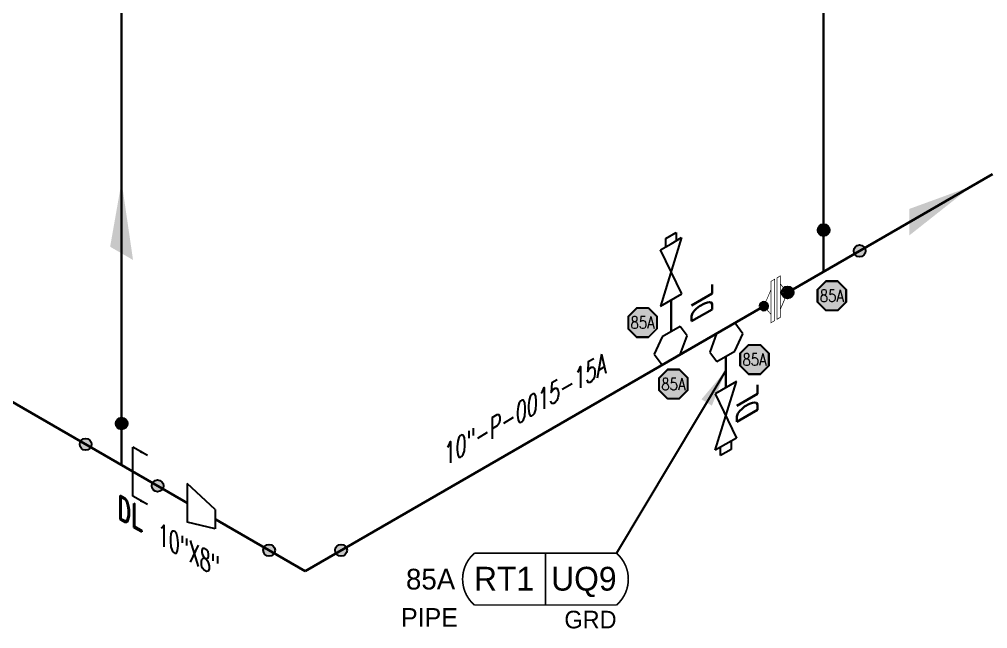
# Model space of a CAD drawing. Header units: inches. Extents: x 0.1 to 17.4, y 0.1 to 11.4.
# Drawn here: x 8.552 to 13.233, y 2.806 to 5.75 of the extents above; entities that cross this region are included whole.
import ezdxf
from ezdxf.enums import TextEntityAlignment as Align

# ---------------------------------------------------------------- set-up
doc = ezdxf.new("R2010")
doc.units = ezdxf.units.IN
doc.header["$MEASUREMENT"] = 0
for name, color, linetype in [('COMP', 1, 'Continuous'), ('DL', 20, 'Continuous'), ('FITTINGS', 4, 'Continuous'), ('FLOW', 1, 'Continuous'), ('PART_PCML', 7, 'Continuous'), ('PART_SelectedCML_RT', 132, 'Continuous'), ('TEXT', 7, 'Continuous'), ('WELD POINTS', 41, 'Continuous'), ('Welds', 7, 'Continuous')]:
    doc.layers.add(name, color=color, linetype=linetype)
doc.layers.add('PIPE', color=7, linetype='Continuous', lineweight=30)
doc.styles.add('CMLPAS', font='')
doc.styles.add('ISO30', font='simplex.shx', dxfattribs={"width": 0.85, "oblique": 30, "height": 0.075})
doc.styles.add('ISO330', font='romand.shx', dxfattribs={"width": 0.85, "height": 0.05})
doc.styles.add('PART_Standard', font='romans', dxfattribs={"width": 0.8, "height": 0.09})
doc.styles.add('Richmond', font='arial.ttf')
doc.styles.add('SIMPLEX', font='ROMANS')
doc.styles.get("Standard").update_dxf_attribs({"font": 'arial.ttf'})
doc.styles.get('CMLPAS').set_extended_font_data('Cordia New')
doc.dimstyles.new('Richmond', dxfattribs={"dimtxt": 0.18, "dimasz": 0.18, "dimexe": 0.18, "dimexo": 0.0625, "dimgap": 0.09, "dimtad": 0, "dimtih": 1, "dimtoh": 1, "dimdec": 4, "dimzin": 0, "dimdsep": 46, "dimtxsty": 'Richmond', "dimcen": 0.09, "dimadec": 0, "dimazin": 0, "dimtfac": 1, "dimtdec": 4, "dimtofl": 0, "dimtmove": 0, "dimatfit": 3, "dimfxl": 1, "dimtolj": 1, "dimtzin": 0, "dimarcsym": 0})
doc.dimstyles.get("Standard").update_dxf_attribs({"dimtxt": 0.18, "dimasz": 0.18, "dimexe": 0.18, "dimexo": 0.0625, "dimgap": 0.09, "dimtad": 0, "dimtih": 1, "dimtoh": 1, "dimdec": 4, "dimzin": 0, "dimdsep": 46, "dimtxsty": 'Standard', "dimcen": 0.09, "dimadec": 0, "dimazin": 0, "dimtfac": 1, "dimtdec": 4, "dimtofl": 0, "dimtmove": 0, "dimatfit": 3, "dimfxl": 1, "dimtolj": 1, "dimtzin": 0, "dimarcsym": 0})

# ---------------------------------------------------------------- blocks, each defined once
blk = doc.blocks.new('2_WELD_SINGLE_00')
at = {"linetype": 'ByBlock', "lineweight": -2}
h = blk.add_hatch(color=0, dxfattribs=at)
edge = h.paths.add_edge_path()
edge.add_arc((0, 0), 0.0286, 0, 360)
at = {"color": 0, "linetype": 'ByBlock', "lineweight": -2}
blk.add_circle((0, 0), 0.0286, dxfattribs=at)
blk = doc.blocks.new('*U74')
at = {"layer": 'WELD POINTS'}
blk.add_blockref('2_WELD_SINGLE_00', (0, 0.2009), dxfattribs=at)
for p, rotation in [((-0.174, 0.1004), 329.9999999999993), ((0.174, -0.1004), 60.000000000001)]:
    blk.add_blockref('2_WELD_SINGLE_00', p, dxfattribs=dict(at, rotation=rotation))
blk = doc.blocks.new('*U80')
at = {"layer": 'WELD POINTS'}
blk.add_blockref('2_WELD_SINGLE_00', (0, 0.2009), dxfattribs=at)
for p, rotation in [((0.174, 0.1004), 119.9999999999998), ((-0.174, -0.1004), 30.00000000000016)]:
    blk.add_blockref('2_WELD_SINGLE_00', p, dxfattribs=dict(at, rotation=rotation))
blk = doc.blocks.new('*U81')
at = {"layer": 'WELD POINTS'}
for p, rotation in [((-0.174, 0.1004), 329.9999999999993), ((0.174, 0.1004), 119.9999999999999)]:
    blk.add_blockref('2_WELD_SINGLE_00', p, dxfattribs=dict(at, rotation=rotation))
blk = doc.blocks.new('2_REDUCER_THREAD_CONCENTRIC_30')
at = {"color": 0, "linetype": 'ByBlock', "lineweight": -2}
blk.add_wipeout([(0.0677, 0.0859), (-0.0677, 0.0547), (-0.0677, -0.1328), (0.0677, -0.0078)], dxfattribs=at)
for p, q in [((0.0677, 0.0859), (-0.0677, 0.0547)), ((-0.0677, -0.1328), (-0.0677, 0.0547)), ((0.0677, -0.0078), (0.0677, 0.0859)), ((0.0677, -0.0078), (-0.0677, -0.1328))]:
    blk.add_line(p, q, dxfattribs=at)
blk = doc.blocks.new('1_Text_330')
at = {"layer": 'TEXT', "style": 'PART_Standard', "oblique": 330, "width": 0.8}
blk.add_attdef('3/4"', (0, 0), '', height=0.09, rotation=330, dxfattribs=at)
blk = doc.blocks.new('AM9A04')
at = {"linetype": 'Continuous', "const_width": 0.01}
blk.add_lwpolyline([(0, -0.289), (0, 0.289), (-0.05, 0.318), (-0.05, -0.26)], close=True, dxfattribs=at)
at = {"const_width": 0.01}
blk.add_lwpolyline([(-0.05, -0.144), (-0.15, 0.087), (-0.05, 0.202)], dxfattribs=at)
blk = doc.blocks.new('A09')
at = {"layer": 'Welds'}
h = blk.add_hatch(color=256, dxfattribs=at)
h.dxf.hatch_style = 1
h.paths.add_polyline_path([(-0.03, 0, 1), (0.03, 0, 1)])
blk.add_circle((0, 0), 0.03, dxfattribs=at)
blk = doc.blocks.new('*U83')
blk.add_wipeout([(-0.0234, 0.1133), (-0.0234, 0.0732), (-0.0581, 0.0332), (-0.0234, -0.0469), (-0.0234, -0.0869), (0.0222, -0.1133), (0.0222, -0.0732), (0.0569, -0.0332), (0.0222, 0.0469), (0.0222, 0.0869)])
at = {"linetype": 'Continuous', "const_width": 0.003}
blk.add_lwpolyline([(0.0049, -0.1032), (0.0222, -0.1133), (0.0222, 0.0869), (0.0049, 0.0969)], close=True, dxfattribs=at)
at = {"const_width": 0.003}
blk.add_lwpolyline([(0.0222, 0.0469), (0.0569, -0.0332), (0.0222, -0.0732)], dxfattribs=at)
at = {"xscale": 0.3466300616258731, "yscale": 0.3466300616258731, "zscale": 0.3466300616258731}
blk.add_blockref('AM9A04', (-0.0061, 0.0032), dxfattribs=at)
at = {"layer": 'Welds', "xscale": 0.7, "yscale": 0.7, "zscale": 0.7}
for p in [(-0.0581, 0.0332), (0.0569, -0.0332)]:
    blk.add_blockref('A09', p, dxfattribs=at)
blk = doc.blocks.new('1_Text_30')
at = {"layer": 'TEXT', "style": 'PART_Standard', "oblique": 30, "width": 0.8}
blk.add_attdef('TEXT', (0, 0), '', height=0.09, rotation=30, dxfattribs=at)
blk = doc.blocks.new('1_ARROW_FLOW_30')
at = {"color": 0, "linetype": 'ByBlock'}
blk.add_solid([(-0.15, -0.1505), (0.15, 0.0866), (-0.15, -0.0227)], dxfattribs=at)
blk = doc.blocks.new('O-let 1')
at = {"layer": 'FITTINGS', "linetype": 'ByBlock'}
for p, q in [((-0.0439, -0.0254), (0.0439, 0.0254)), ((0.0827, -0.0263), (0.0439, 0.0254)), ((-0.0439, -0.0254), (-0.0768, -0.1149)), ((0.0437, -0.1104), (0.0827, -0.0263)), ((-0.0768, -0.1149), (-0.0428, -0.1603)), ((-0.0428, -0.1603), (0.0437, -0.1104))]:
    blk.add_line(p, q, dxfattribs=at)
blk = doc.blocks.new('Bleeder Valve 1')
at = {"layer": 'FITTINGS', "linetype": 'ByBlock'}
for p, q in [((0.0515, 0.0297), (-0.0515, -0.0297)), ((-0.051, -0.3022), (0.0515, 0.0297)), ((-0.0515, -0.0297), (0.0513, -0.2431)), ((0.0002, -0.2727), (-0.051, -0.3022)), ((0.0513, -0.2431), (0.0002, -0.2727)), ((0.0256, -0.258), (0.0256, -0.2976)), ((-0.0253, -0.3271), (-0.0253, -0.2874)), ((0.0256, -0.2976), (-0.0253, -0.3271))]:
    blk.add_line(p, q, dxfattribs=at)
blk = doc.blocks.new('Bleeder 1')
at = {"layer": 'PIPE', "linetype": 'Continuous'}
blk.add_line((0.0005, -0.1353), (0.0005, -0.2878), dxfattribs=at)
for name, p in [('O-let 1', (0, 0)), ('Bleeder Valve 1', (0.0005, -0.2878))]:
    blk.add_blockref(name, p)
blk = doc.blocks.new('DL_Vert_330')
at = {"layer": 'DL', "style": 'ISO30', "oblique": 330, "width": 0.85}
blk.add_text('DL', height=0.1, rotation=90, dxfattribs=at).set_placement((0, 0))
blk = doc.blocks.new('DL_330')
at = {"layer": 'DL', "style": 'ISO330', "oblique": 330, "width": 0.85}
blk.add_text('DL', height=0.1, rotation=330, dxfattribs=at).set_placement((0, 0))
blk = doc.blocks.new('PART_PCML')
blk.add_hatch(color=0).paths.add_polyline_path([(-0.0699, -0.029), (-0.029, -0.0699), (0.029, -0.0699), (0.0699, -0.029), (0.0699, 0.029), (0.029, 0.0699), (-0.029, 0.0699), (-0.0699, 0.029)])
at = {"color": 7, "const_width": 0.009}
blk.add_lwpolyline([(-0.0699, 0.029), (-0.029, 0.0699), (0.029, 0.0699), (0.0699, 0.029), (0.0699, -0.029), (0.029, -0.0699), (-0.029, -0.0699), (-0.0699, -0.029), (-0.0699, 0.029), (-0.029, 0.0699)], dxfattribs=at)
at = {"color": 18, "true_color": 0x000000}
blk.add_lwpolyline([(-0.029, 0.0699), (-0.0699, 0.029), (-0.0699, -0.029), (-0.029, -0.0699), (0.029, -0.0699), (0.0699, -0.029), (0.0699, 0.029), (0.029, 0.0699)], close=True, dxfattribs=at)
at = {"color": 7, "true_color": 0xffffff, "style": 'SIMPLEX', "width": 0.8, "flags": 1}
for tag, p in [('CIRCUIT', (-0.0939, 0.0889)), ('DM', (-0.0527, -0.1332)), ('TYPE', (-0.0749, -0.2043))]:
    blk.add_attdef(tag, p, '', height=0.0586, dxfattribs=at)
at = {"color": 7, "true_color": 0xffffff, "style": 'SIMPLEX', "width": 0.8}
blk.add_attdef('DMDISP', text='', height=0.0586, dxfattribs=at).set_placement((0, 0), align=Align.MIDDLE_CENTER)
blk = doc.blocks.new('CMLPAS')
at = {"const_width": 0.008}
blk.add_lwpolyline([(0.0625, 0.125, 0.454441), (0.0625, -0.125), (0.75, -0.125, 0.454441), (0.75, 0.125)], format="xyb", close=True, dxfattribs=at)
blk.add_lwpolyline([(0.4063, -0.125), (0.4063, 0.125)], dxfattribs=at)
at = {"style": 'CMLPAS', "flags": 1}
for tag, p in [('STATE', (0.75, 0.6229)), ('DL', (0.75, 0.4817)), ('CIRCUIT', (0.75, 0.3405)), ('SUBSINTERVAL(MONTHS)', (-0.0251, -0.3355)), ('OLD_ID', (0.75, -0.3366)), ('OLD_NDE', (0.75, -0.4778)), ('OLD_ENTY', (0.7411, -0.6357)), ('SIZE', (0.7473, -0.7611)), ('SPEC', (0.7473, -0.9022)), ('JUSTIFY', (0.7473, -1.0434)), ('COMMENTS', (0.7473, -1.1846)), ('OLD_ASSET', (0.75, -1.3262)), ('SCHED', (0.7371, -1.4689)), ('NOM_THICK', (0.7521, -1.6102)), ('CORR_ALLOW', (0.763, -1.7453)), ('TML_STATUS', (0.7723, -1.8777)), ('FLOW_ORDER', (0.7785, -2.1301))]:
    blk.add_attdef(tag, text='', height=0.1, dxfattribs=at).set_placement(p, align=Align.MIDDLE_RIGHT)
at = {"style": 'CMLPAS'}
for tag, height, p in [('CHILD', 0.25, (0.75, 0.269)), ('###', 0.115, (0.75, 0.002)), ('ACCESS', 0.085, (0.75, -0.1954))]:
    blk.add_attdef(tag, text='', height=height, dxfattribs=at).set_placement(p, align=Align.MIDDLE_RIGHT)
at = {"color": 152, "style": 'CMLPAS'}
for tag, height, p in [('SPECIAL', 0.085, (0.4055, 0.1897)), ('DM-TYPE', 0.1, (-0.03, 0)), ('COMP', 0.09, (-0.0174, -0.185))]:
    blk.add_attdef(tag, text='', height=height, dxfattribs=at).set_placement(p, align=Align.MIDDLE_RIGHT)
at = {"style": 'CMLPAS'}
blk.add_attdef('NDE', text='', height=0.115, dxfattribs=at).set_placement((0.206, 0.002), align=Align.MIDDLE_CENTER)
blk = doc.blocks.new('*U59')
at = {"color": 20, "linetype": 'ByBlock', "ltscale": 0.7}
blk.add_line((0.0541, -0.1498), (0.0541, 0.0873), dxfattribs=at)
for points in [[(0.1257, 0.0459), (0.0541, 0.0873)], [(0.1257, -0.1911), (0.0541, -0.1498)]]:
    blk.add_leader(points, dimstyle='Richmond', override={"dimasz": 0.04, "dimgap": 0.09, "dimtad": 0}, dxfattribs=at)

msp = doc.modelspace()

# ---------------------------------------------------------------- linework, layer by layer
at = {"layer": 'PIPE'}
for p, q in [((9.0465, 3.596), (9.0465, 6.6973)), ((12.4398, 4.5308), (12.4398, 6.4229)), ((9.9336, 3.0839), (5.8054, 5.4673)), ((9.9336, 3.0839), (13.2555, 5.0018))]:
    msp.add_line(p, q, dxfattribs=at)

# ---------------------------------------------------------------- block references
at = {"layer": 'DL'}
for name, p in [('DL_Vert_330', (11.9018, 4.3341)), ('DL_Vert_330', (12.1199, 3.8489)), ('*U59', (9.0465, 3.596)), ('DL_330', (9.0269, 3.3407))]:
    msp.add_blockref(name, p, dxfattribs=at)
at = {"layer": 'FITTINGS', "rotation": 180}
msp.add_blockref('Bleeder 1', (11.703, 4.1054), dxfattribs=at)
at = {"layer": 'FITTINGS'}
msp.add_blockref('Bleeder 1', (11.9663, 4.2574), dxfattribs=at)
at = {"layer": 'FLOW', "rotation": 59.99999999999999}
msp.add_blockref('1_ARROW_FLOW_30', (9.0465, 4.7924), dxfattribs=at)
at = {"layer": 'FLOW', "xscale": -1, "yscale": -1, "rotation": 180}
msp.add_blockref('1_ARROW_FLOW_30', (13.0047, 4.8569), dxfattribs=at)
at = {"layer": 'PART_PCML', "color": 13}
for p in [(12.4795, 4.4142), (11.565, 4.2848), (12.1056, 4.1061), (11.7137, 3.9874)]:
    msp.add_blockref('PART_PCML', p, dxfattribs=at).add_auto_attribs({'DMDISP': '85A'})
at = {"layer": 'PART_SelectedCML_RT'}
msp.add_blockref('CMLPAS', (10.6891, 3.0449), dxfattribs=at).add_auto_attribs({'###': 'UQ9', 'NDE': 'RT1', 'DM-TYPE': '85A', 'COMP': 'PIPE', 'ACCESS': 'GRD'})
at = {"layer": 'TEXT'}
msp.add_blockref('1_Text_30', (10.6074, 3.5897), dxfattribs=at).add_auto_attribs({'TEXT': '10"-P-0015-15A'})
at = {"layer": 'WELD POINTS'}
for name, p in [('*U74', (9.0465, 3.596)), ('*U81', (9.9336, 3.0839))]:
    msp.add_blockref(name, p, dxfattribs=at)

# ---------------------------------------------------------------- leaders
at = {"layer": 'PART_SelectedCML_RT'}
msp.add_leader([(11.9668, 4.053), (11.4391, 3.1699)], dimstyle='Standard', dxfattribs=at)

# ---------------------------------------------------------------- next in the draw order: block references
at = {"layer": 'COMP', "xscale": -1}
msp.add_blockref('*U83', (12.2078, 4.3972), dxfattribs=at)
at = {"layer": 'FITTINGS', "yscale": -1}
msp.add_blockref('2_REDUCER_THREAD_CONCENTRIC_30', (9.4309, 3.3741), dxfattribs=at)

# ---------------------------------------------------------------- next in the draw order: block references
at = {"layer": 'TEXT'}
msp.add_blockref('1_Text_330', (9.221, 3.2183), dxfattribs=at).add_auto_attribs({'3/4"': '10"X8"'})
at = {"layer": 'WELD POINTS'}
msp.add_blockref('*U80', (12.4398, 4.5308), dxfattribs=at)

doc.saveas('drawing.dxf')
